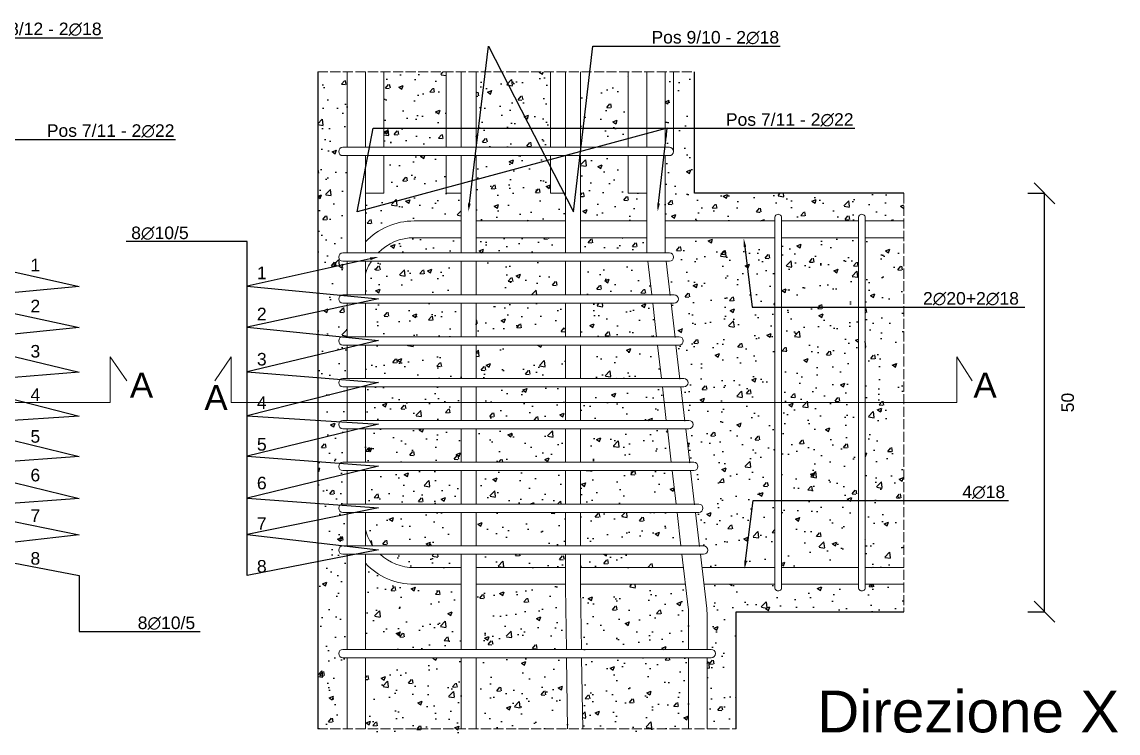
# Model space of a CAD drawing. Header units: millimetres. Extents: x -455371 to 117772, y -78417 to 116564.
# Drawn here: x -250630 to -249321, y 110342 to 111191 of the extents above; entities that cross this region are included whole.
import ezdxf
from ezdxf import colors
from ezdxf.entities.mleader import LeaderData, LeaderLine
from ezdxf.math import Vec2, Vec3

# ---------------------------------------------------------------- set-up
doc = ezdxf.new("R2010")
doc.units = ezdxf.units.MM
doc.linetypes.add('ACAD_ISO02W100', pattern=[15, 12, -3])
doc.layers.get('0').update_dxf_attribs({"color": 255})
for name, color, linetype, lineweight in [('armature', 5, 'Continuous', 18), ('Cls', 7, 'Continuous', 25), ('quote', 5, 'Continuous', 15), ('Scritte', 7, 'Continuous', 15), ('staffe', 10, 'Continuous', 15), ('tratteggio 1 a 50', 230, 'ACAD_ISO02W100', 15)]:
    doc.layers.add(name, color=color, linetype=linetype, lineweight=lineweight)
doc.layers.add('RETINI', color=253, linetype='Continuous')
doc.styles.get("Standard").update_dxf_attribs({"font": 'arial.ttf'})
doc.dimstyles.new('scala 1 a 10', dxfattribs={"dimtxt": 15, "dimasz": 25, "dimexe": 0.183, "dimexo": 0.1, "dimgap": 20, "dimtad": 2, "dimdec": 0, "dimlfac": 0.1, "dimzin": 0, "dimdsep": 46, "dimtxsty": 'Standard', "dimblk": 'OBLIQUE', "dimcen": -25, "dimadec": 0, "dimazin": 0, "dimtfac": 1, "dimtdec": 0, "dimtofl": 0, "dimtmove": 0, "dimatfit": 3, "dimfxl": 20, "dimfxlon": 1, "dimtolj": 1, "dimtzin": 0, "dimarcsym": 0})

# ---------------------------------------------------------------- blocks, each defined once
blk = doc.blocks.new('*U3200')
at = {"layer": 'staffe'}
blk.add_lwpolyline([(-4, -220.9), (-4, 221.1)], dxfattribs=at)
blk.add_lwpolyline([(4, 221.1), (4, -221.1, -1.019498), (-4, -220.9)], format="xyb", dxfattribs=at)
blk.add_arc((0, 221.1), 4, 0, 182.2127, dxfattribs=at)
blk = doc.blocks.new('*U3193')
at = {"layer": 'armature', "color": 0, "linetype": 'ByBlock', "lineweight": -2, "transparency": 16777216}
for p in [(0, 0), (100, 0)]:
    blk.add_blockref('*U3200', p, dxfattribs=at)
blk = doc.blocks.new('_Oblique')
at = {"color": 0, "linetype": 'ByBlock', "lineweight": -2}
blk.add_line((-0.5, -0.5), (0.5, 0.5), dxfattribs=at)
blk = doc.blocks.new('*D3376')
at = {"layer": 'Defpoints', "color": 0, "transparency": 16777216}
for p in [(-250276.8, 110986.5), (-249408.6, 110986.5), (-250276.8, 110486.5)]:
    blk.add_point(p, dxfattribs=at)
at = {"layer": 'quote', "color": 0, "lineweight": -2, "transparency": 16777216}
for p, q in [((-249428.6, 110986.5), (-249408.4, 110986.5)), ((-249408.6, 110486.5), (-249408.6, 110986.5)), ((-249428.6, 110486.5), (-249408.4, 110486.5))]:
    blk.add_line(p, q, dxfattribs=at)
at = {"layer": 'quote', "color": 0, "lineweight": -2, "transparency": 16777216, "xscale": 25, "yscale": 25, "zscale": 25}
for p, rotation in [((-249408.6, 110986.5), 90), ((-249408.6, 110486.5), 270)]:
    blk.add_blockref('_Oblique', p, dxfattribs=dict(at, rotation=rotation))
at = {"layer": 'quote', "color": 0, "transparency": 16777216, "insert": (-249380.9, 110736.5), "char_height": 15, "attachment_point": 5, "rotation": 90}
blk.add_mtext('\\A1;50', dxfattribs=at)

msp = doc.modelspace()

# ---------------------------------------------------------------- hatches: boundary and pattern name
at = {"layer": 'RETINI'}
h = msp.add_hatch(dxfattribs=at)
h.set_pattern_fill('AR-CONC', color=256, scale=0.29)
h.set_pattern_definition([(50, (88943.487, 0), (52.833554, -4.622335), [5.5245, -60.7695]), (355, (88943.487, 0), (-10.220592, 55.406485), [4.4196, -48.6157694]), (100.451445, (88947.89, -0.385), (42.612962, 50.784148), [4.6951026, -51.646171]), (46.1842, (88943.487, 14.73), (78.612922, -12.192275), [8.28675, -91.15425]), (96.635558, (88950.04, 13.716), (68.847199, 71.753576), [7.042657, -77.469326]), (351.18415, (88943.49, 14.73), (68.847199, 71.753576), [6.62939, -72.923322]), (21, (88950.853, 11.05), (43.9681735, -29.6569075), [5.5245, -60.7695]), (326, (88950.85, 11.05), (17.922588, 53.41451), [4.4196, -48.6156]), (71.451445, (88954.517, 8.58), (61.8907616, 23.757603), [4.6951026, -51.646082]), (37.5, (88943.487, 0), (0.8956949, 24.5209613), [0, -48.02632, 0, -49.3522, 0, -48.79975]), (7.5, (88943.487, 0), (19.3777021, 29.0523667), [0, -28.13812, 0, -46.92142, 0, -18.59915]), (327.5, (88927.06, 0), (39.3212726, -1.6613358), [0, -18.415, 0, -57.4548, 0, -76.2381]), (317.5, (88919.694, 0), (42.9574626, 7.3736824), [0, -23.9395, 0, -38.15588, 0, -54.1401])])
h.paths.add_polyline_path([(-249730.8, 110933.5), (-249861.8, 110933.5), (-249861.8, 110919.6, 0.01547), (-249861.7, 110915.3), (-249856.7, 110915.3, -1), (-249856.7, 110905.3), (-249860.6, 110905.3), (-249855.9, 110865.2), (-249851, 110865.2, -1), (-249851, 110855.2), (-249854.8, 110855.2), (-249850.1, 110815.2), (-249845.1, 110815.2, -1), (-249845.1, 110805.2), (-249848.9, 110805.2), (-249844.3, 110765.2), (-249839.3, 110765.2, -1), (-249839.3, 110755.2), (-249843.1, 110755.2), (-249838.4, 110715.2), (-249833.4, 110715.2, -1), (-249833.4, 110705.2), (-249837.2, 110705.2), (-249832.6, 110665.2), (-249827.6, 110665.2, -1), (-249827.6, 110655.2), (-249831.4, 110655.2), (-249826.7, 110615.2), (-249821.7, 110615.2, -1), (-249821.7, 110605.2), (-249825.5, 110605.2), (-249820.9, 110565.2), (-249815.9, 110565.2, -1), (-249815.9, 110555.2), (-249819.7, 110555.2), (-249817.8, 110539.3), (-249730.8, 110539.3)])
h.paths.add_polyline_path([(-249853.4, 110655.2), (-249962.8, 110655.2), (-249962.8, 110615.2), (-249848.7, 110615.2)])
h.paths.add_polyline_path([(-249980.8, 110655.2), (-250087.5, 110655.2), (-250087.5, 110615.2), (-249980.8, 110615.2)])
h.paths.add_polyline_path([(-249980.8, 110705.2), (-250087.5, 110705.2), (-250087.5, 110665.2), (-249980.8, 110665.2)])
h.paths.add_polyline_path([(-249859.2, 110705.2), (-249962.8, 110705.2), (-249962.8, 110665.2), (-249854.5, 110665.2)])
h.paths.add_polyline_path([(-249865.1, 110755.2), (-249962.8, 110755.2), (-249962.8, 110715.2), (-249860.4, 110715.2)])
h.paths.add_polyline_path([(-249980.8, 110755.2), (-250087.5, 110755.2), (-250087.5, 110715.2), (-249980.8, 110715.2)])
h.paths.add_polyline_path([(-250105.5, 110755.2), (-250219.8, 110755.2), (-250219.8, 110715.2), (-250105.5, 110715.2)])
h.paths.add_polyline_path([(-250105.5, 110705.2), (-250219.8, 110705.2), (-250219.8, 110665.2), (-250105.5, 110665.2)])
h.paths.add_polyline_path([(-250105.5, 110655.2), (-250219.8, 110655.2), (-250219.8, 110615.2), (-250105.5, 110615.2)])
h.paths.add_polyline_path([(-250105.5, 110605.2), (-250219.8, 110605.2), (-250219.8, 110584.5, 0.088988), (-250211.1, 110565.2), (-250105.5, 110565.2)])
h.paths.add_polyline_path([(-249980.8, 110605.2), (-250087.5, 110605.2), (-250087.5, 110565.2), (-249980.8, 110565.2)])
h.paths.add_polyline_path([(-249847.5, 110605.2), (-249962.8, 110605.2), (-249962.8, 110565.2), (-249842.9, 110565.2)])
h.paths.add_polyline_path([(-249841.7, 110555.2), (-249962.8, 110555.2), (-249962.8, 110539.3), (-249839.8, 110539.3)])
h.paths.add_polyline_path([(-249980.8, 110555.2), (-250087.5, 110555.2), (-250087.5, 110539.3), (-249980.8, 110539.3)])
h.paths.add_polyline_path([(-250105.5, 110555.2), (-250202.4, 110555.2, 0.188456), (-250161.7, 110539.3), (-250105.5, 110539.3)])
h.paths.add_polyline_path([(-249630.8, 110933.5), (-249722.8, 110933.5), (-249722.8, 110539.3), (-249630.8, 110539.3)])
h.paths.add_polyline_path([(-249576.8, 110933.5), (-249622.8, 110933.5), (-249622.8, 110539.3), (-249576.8, 110539.3)])
h.paths.add_polyline_path([(-249834.2, 110491.5), (-249837.5, 110519.3), (-249962.8, 110519.3), (-249962.8, 110515.5), (-249961.7, 110441.5), (-249833.8, 110441.5), (-249833.8, 110483.4, 0.029079)])
h.paths.add_polyline_path([(-249833.8, 110431.5), (-249961.6, 110431.5), (-249960.2, 110341.5), (-249833.8, 110341.5)])
h.paths.add_polyline_path([(-250105.5, 110431.5), (-250219.8, 110431.5), (-250219.8, 110341.5), (-250105.5, 110341.5)])
h.paths.add_polyline_path([(-250105.5, 110519.3), (-250161.7, 110519.3, -0.206257), (-250219.8, 110544.4), (-250219.8, 110441.5), (-250105.5, 110441.5)])
h.paths.add_polyline_path([(-249980.8, 110515.5), (-249980.8, 110519.3), (-250087.5, 110519.3), (-250087.5, 110441.5), (-249979.7, 110441.5)])
h.paths.add_polyline_path([(-250105.5, 110986.5), (-250123.5, 110986.5), (-250123.5, 111031.5), (-250197.8, 111031.5), (-250197.8, 110986.5), (-250219.8, 110986.5), (-250219.8, 110928.5, -0.206257), (-250161.7, 110953.5), (-250105.5, 110953.5)])
h.paths.add_polyline_path([(-250123.5, 111131.5), (-250197.8, 111131.5), (-250197.8, 111041.5), (-250123.5, 111041.5)])
h.paths.add_polyline_path([(-249998.8, 111131.5), (-250087.5, 111131.5), (-250087.5, 111041.5), (-249998.8, 111041.5)])
h.paths.add_polyline_path([(-249998.8, 111031.5), (-250087.5, 111031.5), (-250087.5, 110953.5), (-249980.8, 110953.5), (-249980.8, 110986.5), (-249998.8, 110986.5)])
h.paths.add_polyline_path([(-249905.8, 111131.5), (-249962.8, 111131.5), (-249962.8, 111041.5), (-249905.8, 111041.5)])
h.paths.add_polyline_path([(-249883.8, 110986.5), (-249905.8, 110986.5), (-249905.8, 111031.5), (-249962.8, 111031.5), (-249962.8, 110953.5), (-249883.8, 110953.5)])
h.paths.add_polyline_path([(-249883.8, 110933.5), (-249962.8, 110933.5), (-249962.8, 110915.3), (-249883.6, 110915.3, -0.015432), (-249883.8, 110919.6)])
h.paths.add_polyline_path([(-249980.8, 110933.5), (-250087.5, 110933.5), (-250087.5, 110915.3), (-249980.8, 110915.3)])
h.paths.add_polyline_path([(-250105.5, 110933.5), (-250161.7, 110933.5, 0.203023), (-250204.8, 110915.3), (-250105.5, 110915.3)])
h.paths.add_polyline_path([(-250105.5, 110905.3), (-250212.6, 110905.3, 0.114089), (-250219.8, 110890), (-250219.8, 110865.2), (-250105.5, 110865.2)])
h.paths.add_polyline_path([(-249980.8, 110905.3), (-250087.5, 110905.3), (-250087.5, 110865.2), (-249980.8, 110865.2)])
h.paths.add_polyline_path([(-249882.6, 110905.3), (-249962.8, 110905.3), (-249962.8, 110865.2), (-249877.9, 110865.2)])
h.paths.add_polyline_path([(-249876.7, 110855.2), (-249962.8, 110855.2), (-249962.8, 110815.2), (-249872.1, 110815.2)])
h.paths.add_polyline_path([(-249980.8, 110855.2), (-250087.5, 110855.2), (-250087.5, 110815.2), (-249980.8, 110815.2)])
h.paths.add_polyline_path([(-250105.5, 110855.2), (-250219.8, 110855.2), (-250219.8, 110815.2), (-250105.5, 110815.2)])
h.paths.add_polyline_path([(-250105.5, 110805.2), (-250219.8, 110805.2), (-250219.8, 110765.2), (-250105.5, 110765.2)])
h.paths.add_polyline_path([(-249980.8, 110805.2), (-250087.5, 110805.2), (-250087.5, 110765.2), (-249980.8, 110765.2)])
h.paths.add_polyline_path([(-249870.9, 110805.2), (-249962.8, 110805.2), (-249962.8, 110765.2), (-249866.2, 110765.2)])
edge = h.paths.add_edge_path()
edge.add_line((-249826.8, 111131.5), (-249861.8, 111131.5))
edge.add_line((-249861.8, 111131.5), (-249861.8, 111041.5))
edge.add_line((-249861.8, 111041.5), (-249856.8, 111041.5))
edge.add_arc((-249856.8, 111036.5), 5, -90, 90, ccw=False)
edge.add_line((-249856.8, 111031.5), (-249861.8, 111031.5))
edge.add_line((-249861.8, 111031.5), (-249861.8, 110953.5))
edge.add_line((-249861.8, 110953.5), (-249730.8, 110953.5))
edge.add_line((-249730.8, 110953.5), (-249730.8, 110957.3))
edge.add_arc((-249726.8, 110957.5), 4, 0.0004, 182.2127, ccw=False)
edge.add_line((-249722.8, 110957.5), (-249722.8, 110953.5))
edge.add_line((-249722.8, 110953.5), (-249630.8, 110953.5))
edge.add_line((-249630.8, 110953.5), (-249630.8, 110957.3))
edge.add_arc((-249626.8, 110957.5), 4, 0.0004, 182.2127, ccw=False)
edge.add_line((-249622.8, 110957.5), (-249622.8, 110953.5))
edge.add_line((-249622.8, 110953.5), (-249576.8, 110953.5))
edge.add_line((-249576.8, 110953.5), (-249576.8, 110986.5))
edge.add_line((-249576.8, 110986.5), (-249826.8, 110986.5))
edge.add_line((-249826.8, 110986.5), (-249826.8, 111131.5))
edge = h.paths.add_edge_path()
edge.add_line((-250276.8, 110346.5), (-250241.8, 110346.5))
edge.add_line((-250241.8, 110346.5), (-250241.8, 110431.5))
edge.add_line((-250241.8, 110431.5), (-250246.8, 110431.5))
edge.add_arc((-250246.8, 110436.5), 5, 90, 270, ccw=False)
edge.add_line((-250246.8, 110441.5), (-250241.8, 110441.5))
edge.add_line((-250241.8, 110441.5), (-250241.8, 110555.2))
edge.add_line((-250241.8, 110555.2), (-250246.8, 110555.2))
edge.add_arc((-250246.8, 110560.2), 5, 90, 270, ccw=False)
edge.add_line((-250246.8, 110565.2), (-250241.8, 110565.2))
edge.add_line((-250241.8, 110565.2), (-250241.8, 110605.2))
edge.add_line((-250241.8, 110605.2), (-250246.8, 110605.2))
edge.add_arc((-250246.8, 110610.2), 5, 90, 270, ccw=False)
edge.add_line((-250246.8, 110615.2), (-250241.8, 110615.2))
edge.add_line((-250241.8, 110615.2), (-250241.8, 110655.2))
edge.add_line((-250241.8, 110655.2), (-250246.8, 110655.2))
edge.add_arc((-250246.8, 110660.2), 5, 90, 270, ccw=False)
edge.add_line((-250246.8, 110665.2), (-250241.8, 110665.2))
edge.add_line((-250241.8, 110665.2), (-250241.8, 110705.2))
edge.add_line((-250241.8, 110705.2), (-250246.8, 110705.2))
edge.add_arc((-250246.8, 110710.2), 5, 90, 270, ccw=False)
edge.add_line((-250246.8, 110715.2), (-250241.8, 110715.2))
edge.add_line((-250241.8, 110715.2), (-250241.8, 110755.2))
edge.add_line((-250241.8, 110755.2), (-250246.8, 110755.2))
edge.add_arc((-250246.8, 110760.2), 5, 90, 270, ccw=False)
edge.add_line((-250246.8, 110765.2), (-250241.8, 110765.2))
edge.add_line((-250241.8, 110765.2), (-250241.8, 110805.2))
edge.add_line((-250241.8, 110805.2), (-250246.8, 110805.2))
edge.add_arc((-250246.8, 110810.2), 5, 90, 270, ccw=False)
edge.add_line((-250246.8, 110815.2), (-250241.8, 110815.2))
edge.add_line((-250241.8, 110815.2), (-250241.8, 110855.2))
edge.add_line((-250241.8, 110855.2), (-250246.8, 110855.2))
edge.add_arc((-250246.8, 110860.2), 5, 90, 270, ccw=False)
edge.add_line((-250246.8, 110865.2), (-250241.8, 110865.2))
edge.add_line((-250241.8, 110865.2), (-250241.8, 110905.3))
edge.add_line((-250241.8, 110905.3), (-250246.8, 110905.3))
edge.add_arc((-250246.8, 110910.3), 5, 90, 270, ccw=False)
edge.add_line((-250246.8, 110915.3), (-250241.8, 110915.3))
edge.add_line((-250241.8, 110915.3), (-250241.8, 111031.5))
edge.add_line((-250241.8, 111031.5), (-250246.8, 111031.5))
edge.add_arc((-250246.8, 111036.5), 5, 90, 270, ccw=False)
edge.add_line((-250246.8, 111041.5), (-250241.8, 111041.5))
edge.add_line((-250241.8, 111041.5), (-250241.8, 111131.5))
edge.add_line((-250241.8, 111131.5), (-250276.8, 111131.5))
edge.add_line((-250276.8, 111131.5), (-250276.8, 110346.5))
edge = h.paths.add_edge_path()
edge.add_line((-249811.8, 110346.5), (-249776.8, 110346.5))
edge.add_line((-249776.8, 110346.5), (-249776.8, 110486.5))
edge.add_line((-249776.8, 110486.5), (-249576.8, 110486.5))
edge.add_line((-249576.8, 110486.5), (-249576.8, 110519.3))
edge.add_line((-249576.8, 110519.3), (-249622.8, 110519.3))
edge.add_line((-249622.8, 110519.3), (-249622.8, 110515.3))
edge.add_arc((-249626.8, 110515.3), 4, -177.7873, 0, ccw=False)
edge.add_line((-249630.8, 110515.2), (-249630.8, 110519.3))
edge.add_line((-249630.8, 110519.3), (-249722.8, 110519.3))
edge.add_line((-249722.8, 110519.3), (-249722.8, 110515.3))
edge.add_arc((-249726.8, 110515.3), 4, -177.7873, 0, ccw=False)
edge.add_line((-249730.8, 110515.2), (-249730.8, 110519.3))
edge.add_line((-249730.8, 110519.3), (-249815.5, 110519.3))
edge.add_line((-249815.5, 110519.3), (-249812.1, 110490.5))
edge.add_arc((-249881.8, 110483.5), 70, 0, 5.7691, ccw=False)
edge.add_line((-249811.8, 110483.5), (-249811.8, 110441.5))
edge.add_line((-249811.8, 110441.5), (-249806.8, 110441.5))
edge.add_arc((-249806.8, 110436.5), 5, -90, 90, ccw=False)
edge.add_line((-249806.8, 110431.5), (-249811.8, 110431.5))
edge.add_line((-249811.8, 110431.5), (-249811.8, 110346.5))
h.paths.add_polyline_path([(-250087.5, 110346.5), (-249978.3, 110346.5), (-249979.6, 110431.5), (-250087.5, 110431.5)])

# ---------------------------------------------------------------- linework, layer by layer
at = {"layer": 'armature'}
for points in [[(-250241.8, 111131.5), (-250241.8, 111041.5)], [(-250219.8, 111041.5), (-250219.8, 111131.5)], [(-250219.8, 111131.5), (-250219.8, 111041.5)], [(-250197.8, 111041.5), (-250197.8, 111131.5)], [(-250123.5, 111041.5), (-250123.5, 111131.5)], [(-250105.5, 111041.5), (-250105.5, 111131.5)], [(-250105.5, 111131.5), (-250105.5, 111041.5)], [(-250087.5, 111131.5), (-250087.5, 111041.5)], [(-249998.8, 111041.5), (-249998.8, 111131.5)], [(-249980.8, 111041.5), (-249980.8, 111131.5)], [(-249962.8, 111131.5), (-249962.8, 111041.5)], [(-249905.8, 111041.5), (-249905.8, 111131.5)], [(-249883.8, 111131.5), (-249883.8, 111041.5)], [(-249883.8, 111131.5), (-249883.8, 111041.5)], [(-249861.8, 111041.5), (-249861.8, 111131.5)], [(-250241.8, 111031.5), (-250241.8, 110915.3)], [(-250219.8, 110915.3), (-250219.8, 111031.5)], [(-250219.8, 111031.5), (-250219.8, 110986.5), (-250197.8, 110986.5), (-250197.8, 111031.5)], [(-250105.5, 110986.5), (-250123.5, 110986.5), (-250123.5, 111031.5)], [(-250105.5, 110915.3), (-250105.5, 111031.5)], [(-250105.5, 111031.5), (-250105.5, 110986.5)], [(-250087.5, 111031.5), (-250087.5, 110915.3)], [(-249980.8, 110986.5), (-249998.8, 110986.5), (-249998.8, 111031.5)], [(-249980.8, 110915.3), (-249980.8, 111031.5)], [(-249962.8, 111031.5), (-249962.8, 110915.3)], [(-249883.8, 110986.5), (-249905.8, 110986.5), (-249905.8, 111031.5)], [(-249883.8, 111031.5), (-249883.8, 110986.5)], [(-249980.8, 110953.5), (-250087.5, 110953.5)], [(-249883.8, 110953.5), (-249962.8, 110953.5)], [(-249730.8, 110953.5), (-249861.8, 110953.5)], [(-249630.8, 110953.5), (-249722.8, 110953.5)], [(-249576.8, 110953.5), (-249622.8, 110953.5)], [(-250087.5, 110933.5), (-249980.8, 110933.5)], [(-249962.8, 110933.5), (-249883.8, 110933.5)], [(-249861.8, 110933.5), (-249730.8, 110933.5)], [(-249722.8, 110933.5), (-249630.8, 110933.5)], [(-249622.8, 110933.5), (-249576.8, 110933.5)], [(-250241.8, 110905.3), (-250241.8, 110865.2)], [(-250241.7, 110865.2), (-250241.7, 110905.3)], [(-250219.8, 110865.2), (-250219.8, 110905.3)], [(-250105.5, 110865.2), (-250105.5, 110905.3)], [(-250087.5, 110905.3), (-250087.5, 110865.2)], [(-249980.8, 110865.2), (-249980.8, 110905.3)], [(-249962.8, 110905.3), (-249962.8, 110865.2)], [(-249882.6, 110905.3), (-249877.9, 110865.2)], [(-249855.8, 110864.3), (-249860.6, 110905.3)], [(-250241.7, 110873.5), (-250241.7, 110865.2)], [(-250241.8, 110855.2), (-250241.8, 110815.2)], [(-250241.7, 110855.2), (-250241.7, 110815.2)], [(-250241.7, 110815.2), (-250241.7, 110855.2)], [(-250219.8, 110815.2), (-250219.8, 110855.2)], [(-250105.5, 110815.2), (-250105.5, 110855.2)], [(-250087.5, 110855.2), (-250087.5, 110815.2)], [(-249980.8, 110815.2), (-249980.8, 110855.2)], [(-249962.8, 110855.2), (-249962.8, 110815.2)], [(-249876.7, 110855.2), (-249872.1, 110815.2)], [(-249850, 110814.3), (-249854.8, 110855.2)], [(-250241.8, 110805.2), (-250241.8, 110765.2)], [(-250241.7, 110805.2), (-250241.7, 110765.2)], [(-250241.7, 110765.2), (-250241.7, 110805.2)], [(-250219.8, 110765.2), (-250219.8, 110805.2)], [(-250105.5, 110765.2), (-250105.5, 110805.2)], [(-250087.5, 110805.2), (-250087.5, 110765.2)], [(-249980.8, 110765.2), (-249980.8, 110805.2)], [(-249962.8, 110805.2), (-249962.8, 110765.2)], [(-249870.9, 110805.2), (-249866.2, 110765.2)], [(-249844.2, 110764.3), (-249848.9, 110805.2)], [(-250241.8, 110755.2), (-250241.8, 110715.2)], [(-250241.7, 110755.2), (-250241.7, 110715.2)], [(-250241.7, 110715.2), (-250241.7, 110755.2)], [(-250219.8, 110715.2), (-250219.8, 110755.2)], [(-250105.5, 110715.2), (-250105.5, 110755.2)], [(-250087.5, 110755.2), (-250087.5, 110715.2)], [(-249980.8, 110715.2), (-249980.8, 110755.2)], [(-249962.8, 110755.2), (-249962.8, 110715.2)], [(-249865.1, 110755.2), (-249860.4, 110715.2)], [(-249838.3, 110714.3), (-249843.1, 110755.2)], [(-250241.8, 110705.2), (-250241.8, 110665.2)], [(-250241.7, 110705.2), (-250241.7, 110665.2)], [(-250241.7, 110665.2), (-250241.7, 110705.2)], [(-250219.8, 110665.2), (-250219.8, 110705.2)], [(-250105.5, 110665.2), (-250105.5, 110705.2)], [(-250087.5, 110705.2), (-250087.5, 110665.2)], [(-249980.8, 110665.2), (-249980.8, 110705.2)], [(-249962.8, 110705.2), (-249962.8, 110665.2)], [(-249859.2, 110705.2), (-249854.5, 110665.2)], [(-249832.5, 110664.3), (-249837.2, 110705.2)], [(-250241.8, 110655.2), (-250241.8, 110615.2)], [(-250241.7, 110655.2), (-250241.7, 110615.2)], [(-250241.7, 110615.2), (-250241.7, 110655.2)], [(-250219.8, 110615.2), (-250219.8, 110655.2)], [(-250105.5, 110615.2), (-250105.5, 110655.2)], [(-250087.5, 110655.2), (-250087.5, 110615.2)], [(-249980.8, 110615.2), (-249980.8, 110655.2)], [(-249962.8, 110655.2), (-249962.8, 110615.2)], [(-249853.4, 110655.2), (-249848.7, 110615.2)], [(-249826.6, 110614.3), (-249831.4, 110655.2)], [(-250241.8, 110605.2), (-250241.8, 110565.2)], [(-250241.7, 110605.2), (-250241.7, 110565.2)], [(-250241.7, 110599.3), (-250241.7, 110605.2)], [(-250219.8, 110565.2), (-250219.8, 110605.2)], [(-250105.5, 110565.2), (-250105.5, 110605.2)], [(-250087.5, 110605.2), (-250087.5, 110565.2)], [(-249980.8, 110565.2), (-249980.8, 110605.2)], [(-249962.8, 110605.2), (-249962.8, 110565.2)], [(-249847.5, 110605.2), (-249842.9, 110565.2)], [(-249820.8, 110564.3), (-249825.5, 110605.2)], [(-250241.8, 110555.2), (-250241.8, 110441.5)], [(-250241.7, 110555.2), (-250241.7, 110513.5)], [(-250219.8, 110441.5), (-250219.8, 110555.2)], [(-250105.5, 110441.5), (-250105.5, 110555.2)], [(-250087.5, 110555.2), (-250087.5, 110441.5)], [(-249979.7, 110441.5), (-249980.8, 110515.5), (-249980.8, 110555.2)], [(-249962.8, 110555.2), (-249962.8, 110515.5)], [(-250087.5, 110539.3), (-249980.8, 110539.3)], [(-249962.8, 110539.3), (-249839.8, 110539.3)], [(-249817.8, 110539.3), (-249730.8, 110539.3)], [(-249722.8, 110539.3), (-249630.8, 110539.3)], [(-249622.8, 110539.3), (-249576.8, 110539.3)], [(-249980.8, 110519.3), (-250087.5, 110519.3)], [(-249837.5, 110519.3), (-249962.8, 110519.3)], [(-249730.8, 110519.3), (-249815.5, 110519.3)], [(-249630.8, 110519.3), (-249722.8, 110519.3)], [(-249576.8, 110519.3), (-249622.8, 110519.3)], [(-249961.7, 110441.5), (-249962.8, 110515.5)], [(-250241.8, 110431.5), (-250241.8, 110346.5)], [(-250219.8, 110346.5), (-250219.8, 110431.5)], [(-250105.5, 110346.5), (-250105.5, 110431.5)], [(-250087.5, 110431.5), (-250087.5, 110346.5)], [(-249978.3, 110346.5), (-249979.6, 110431.5)], [(-249960.3, 110346.5), (-249961.6, 110431.5)], [(-249833.8, 110431.5), (-249833.8, 110346.5)], [(-249811.8, 110346.5), (-249811.8, 110431.5)]]:
    msp.add_lwpolyline(points, dxfattribs=at)
for points in [[(-249883.8, 111031.5), (-249883.8, 110919.6, 0.015443), (-249883.6, 110915.3, 0.015443)], [(-249861.7, 110915.3, -0.01547), (-249861.8, 110919.6), (-249861.8, 111031.5)], [(-250105.5, 110953.5), (-250161.7, 110953.5, 0.206257), (-250219.8, 110928.5)], [(-250204.8, 110915.3, -0.203023), (-250161.7, 110933.5), (-250105.5, 110933.5)], [(-250219.8, 110890, -0.114089), (-250212.6, 110905.3, -0.140318)], [(-250219.8, 110584.5, 0.088988), (-250211.1, 110565.2)], [(-250202.4, 110555.2, 0.188456), (-250161.7, 110539.3), (-250105.5, 110539.3)], [(-249841.7, 110555.2), (-249834.2, 110491.5, -0.029079), (-249833.8, 110483.4), (-249833.8, 110441.5)], [(-249811.8, 110441.5), (-249811.8, 110483.5, 0.025178), (-249812.1, 110490.5), (-249819.7, 110555.2)], [(-250105.5, 110519.3), (-250161.7, 110519.3, -0.206257), (-250219.8, 110544.4)]]:
    msp.add_lwpolyline(points, format="xyb", dxfattribs=at)
for centre in [(-249851, 110865.5), (-249845.1, 110815.5), (-249839.3, 110765.5), (-249833.4, 110715.5), (-249827.6, 110665.5), (-249821.7, 110615.5), (-249815.9, 110565.5)]:
    msp.add_arc(centre, 5, 180, 193.3401, dxfattribs=at)
at = {"layer": 'Cls'}
for points in [[(-250276.8, 111131.5), (-250276.8, 110346.5)], [(-249576.8, 110986.5), (-249826.8, 110986.5), (-249826.8, 111131.5)], [(-249776.8, 110346.5), (-249776.8, 110486.5), (-249576.8, 110486.5)]]:
    msp.add_lwpolyline(points, dxfattribs=at)
at = {"layer": 'quote'}
for points in [[(-249851.8, 111036.5), (-249851.8, 111131.5)], [(-250505, 110762.5), (-250524.7, 110791.3), (-250524.7, 110736.5), (-250524.7, 110736.5), (-250524.7, 110736.5), (-250524.7, 110736.5), (-251179.4, 110736.5), (-251179.4, 110791.3), (-251199.1, 110762.5)], [(-249495.2, 110762.5), (-249513.4, 110791.3), (-249513.4, 110736.5), (-249513.4, 110736.5), (-249513.4, 110736.5), (-249513.4, 110736.5), (-250380.2, 110736.5), (-250380.2, 110791.3), (-250399.8, 110762.5)], [(-249513.4, 110736.5), (-249513.4, 110791.3)]]:
    msp.add_lwpolyline(points, dxfattribs=at)
at = {"layer": 'staffe'}
for points in [[(-249856.8, 111041.5), (-250246.8, 111041.5, 1), (-250246.8, 111031.5), (-249856.8, 111031.5, 1)], [(-250246.8, 110905.3), (-249856.7, 110905.3, 1), (-249856.7, 110915.3), (-250246.8, 110915.3, 1)], [(-249851, 110855.2), (-250246.8, 110855.2, -1), (-250246.8, 110865.2), (-250246.8, 110865.2), (-249851, 110865.2, -1)], [(-249845.1, 110805.2), (-250246.8, 110805.2, -1), (-250246.8, 110815.2), (-249845.1, 110815.2, -1)], [(-249839.3, 110765.2), (-250246.8, 110765.2, 1), (-250246.8, 110755.2), (-249839.3, 110755.2, 1)], [(-249833.4, 110715.2), (-250246.8, 110715.2, 1), (-250246.8, 110705.2), (-249833.4, 110705.2, 1)], [(-249827.6, 110665.2), (-250246.8, 110665.2, 1), (-250246.8, 110655.2), (-249827.6, 110655.2, 1)], [(-249821.7, 110615.2), (-250246.8, 110615.2, 1), (-250246.8, 110605.2), (-249821.7, 110605.2, 1)], [(-249815.9, 110565.2), (-250246.8, 110565.2, 1), (-250246.8, 110555.2), (-249815.9, 110555.2, 1)], [(-249806.8, 110431.5), (-250246.8, 110431.5, -1), (-250246.8, 110441.5), (-249806.8, 110441.5, -1)]]:
    msp.add_lwpolyline(points, format="xyb", close=True, dxfattribs=at)
at = {"layer": 'tratteggio 1 a 50'}
for points in [[(-250276.8, 111131.5), (-249826.8, 111131.5)], [(-249576.8, 110986.5), (-249576.8, 110486.5)], [(-250276.8, 110346.5), (-249776.8, 110346.5)]]:
    msp.add_lwpolyline(points, dxfattribs=at)

# ---------------------------------------------------------------- block references
at = {"layer": 'armature'}
msp.add_blockref('*U3193', (-249726.8, 110736.4), dxfattribs=at)

# ---------------------------------------------------------------- texts
at = {"layer": 'Scritte', "attachment_point": 1}
for s, width, insert, char_height in [('1', 62.827, (-250620, 110908.4), 15), ('1', 62.827, (-250349.5, 110898.9), 15), ('2', 62.827, (-250620, 110859.3), 15), ('2', 62.827, (-250349.5, 110849.8), 15), ('3', 62.827, (-250620, 110805.3), 15), ('3', 62.827, (-250349.5, 110795.8), 15), ('\\pxt16;A', 52.404, (-250501.3, 110772.2), 30), ('\\pxt16;A', 52.404, (-249493.6, 110772.2), 30), ('\\pxt16;A', 52.404, (-250412.3, 110757.4), 30), ('4', 62.827, (-250620, 110753.4), 15), ('4', 62.827, (-250349.5, 110743.9), 15), ('5', 62.827, (-250620, 110703.5), 15), ('5', 62.827, (-250349.5, 110694), 15), ('6', 62.827, (-250620, 110657.3), 15), ('6', 62.827, (-250349.5, 110647.8), 15), ('7', 62.827, (-250620, 110608.8), 15), ('7', 62.827, (-250349.5, 110599.4), 15), ('8', 62.827, (-250620, 110557.8), 15), ('8', 62.827, (-250349.5, 110548.3), 15), ('Direzione X', 397.963, (-249680.3, 110392.3), 50)]:
    msp.add_mtext_dynamic_manual_height_columns(s, width=width, gutter_width=12.5, heights=[0], dxfattribs=dict(at, insert=insert, char_height=char_height))

# ---------------------------------------------------------------- dimensions: what is measured, and where the dimension line sits
at = {"layer": 'quote'}
dim = msp.add_linear_dim(base=(-249408.6, 110986.5), p1=(-250276.8, 110486.5), p2=(-250276.8, 110986.5), angle=90, dimstyle='scala 1 a 10', dxfattribs=at)
dim.commit()
dim.dimension.update_dxf_attribs({"geometry": '*D3376', "text_midpoint": (-249380.9, 110736.5)})

# ---------------------------------------------------------------- leaders
ml = msp.add_multileader_mtext('Standard', dxfattribs=at)
ml.set_content('Pos 8/12 - 2∅18', color=256)
ml.set_leader_properties()
ml.build(insert=Vec2(0, 0))
ml.multileader.update_dxf_attribs({"text_left_attachment_type": 6, "text_right_attachment_type": 6, "dogleg_length": 20, "arrow_head_size": 10})
ctx = ml.context
ctx.base_point, ctx.char_height, ctx.arrow_head_size, ctx.landing_gap_size, ctx.plane_origin = Vec3(-250737.5, 111172.5), 15, 10, 50, Vec3(-250783, 111041.9)
ctx.left_attachment, ctx.right_attachment = 6, 6
notes = []
notes.append((ctx, [(0, (1, 1, 0), (-250757.5, 111172.5), (1, 0), 20, [(1, [(-250787, 110952.4), (-250757.5, 111172.5)], 0, [])])]))
ctx.mtext.insert, ctx.mtext.flow_direction = Vec3(-250687.5, 111190.5), 5
ml = msp.add_multileader_mtext('Standard', dxfattribs=at)
ml.set_content('Pos 9/10 - 2∅18', color=256)
ml.set_leader_properties()
ml.build(insert=Vec2(0, 0))
ml.multileader.update_dxf_attribs({"text_left_attachment_type": 6, "text_right_attachment_type": 6, "dogleg_length": 20, "arrow_head_size": 10})
ctx = ml.context
ctx.base_point, ctx.char_height, ctx.arrow_head_size, ctx.landing_gap_size, ctx.plane_origin = Vec3(-249928.2, 111162.5), 15, 10, 50, Vec3(-250097.3, 111074.3)
ctx.left_attachment, ctx.right_attachment = 6, 6
notes.append((ctx, [(0, (1, 1, 0), (-249948.2, 111162.5), (1, 0), 20, [(2, [(-250096.9, 110964.5), (-250072.9, 111162.5), (-249971.1, 110964.5), (-249948.2, 111162.5)], 0, [])])]))
ctx.mtext.insert, ctx.mtext.flow_direction = Vec3(-249878.2, 111180.5), 5
ml = msp.add_multileader_mtext('Standard', dxfattribs=at)
ml.set_content('Pos 7/11 - 2∅22', color=256)
ml.set_leader_properties()
ml.build(insert=Vec2(0, 0))
ml.multileader.update_dxf_attribs({"text_left_attachment_type": 6, "text_right_attachment_type": 6, "dogleg_length": 20, "arrow_head_size": 10})
ctx = ml.context
ctx.base_point, ctx.char_height, ctx.arrow_head_size, ctx.landing_gap_size, ctx.plane_origin = Vec3(-249839.3, 111064.2), 15, 10, 50, Vec3(-249866.8, 111053.9)
ctx.left_attachment, ctx.right_attachment = 6, 6
notes.append((ctx, [(0, (1, 1, 0), (-249859.3, 111064.2), (1, 0), 20, [(0, [(-249870.8, 110964.5), (-249859.3, 111064.2), (-250229.8, 110964.5), (-250210.8, 111064.2)], 0, [])])]))
ctx.mtext.insert, ctx.mtext.flow_direction = Vec3(-249789.3, 111082.2), 5
ml = msp.add_multileader_mtext('Standard', dxfattribs=at)
ml.set_content('Pos 7/11 - 2∅22', color=256)
ml.set_leader_properties()
ml.build(insert=Vec2(0, 0))
ml.multileader.update_dxf_attribs({"text_left_attachment_type": 6, "text_right_attachment_type": 6, "dogleg_length": 20, "arrow_head_size": 10})
ctx = ml.context
ctx.base_point, ctx.char_height, ctx.arrow_head_size, ctx.landing_gap_size, ctx.plane_origin = Vec3(-250650.5, 111051), 15, 10, 50, Vec3(-250678, 111040.7)
ctx.left_attachment, ctx.right_attachment = 6, 6
notes.append((ctx, [(0, (1, 1, 0), (-250670.5, 111051), (1, 0), 20, [(0, [(-250682, 110951.3), (-250670.5, 111051), (-250892, 110951.3), (-250880.9, 111051)], 0, [])])]))
ctx.mtext.insert, ctx.mtext.flow_direction = Vec3(-250600.5, 111069), 5
ml = msp.add_multileader_mtext('Standard', dxfattribs=at)
ml.set_content('8∅10/5', color=256)
ml.set_leader_properties()
ml.build(insert=Vec2(0, 0))
ml.multileader.update_dxf_attribs({"text_left_attachment_type": 6, "text_right_attachment_type": 6, "dogleg_length": 20, "arrow_head_size": 10})
ctx = ml.context
ctx.base_point, ctx.char_height, ctx.arrow_head_size, ctx.landing_gap_size, ctx.plane_origin = Vec3(-250548, 110928.8), 15, 10, 50, Vec3(-250312.8, 111004.9)
ctx.left_attachment, ctx.right_attachment, ctx.text_align_type = 6, 6, 2
notes.append((ctx, [(0, (1, 1, 0), (-250361, 110928.8), (-1, 0), 20, [(7, [(-250204.3, 110910.5), (-250361, 110875.4), (-250204.3, 110860.5), (-250361, 110826.5), (-250204.3, 110810.5), (-250361, 110773), (-250204.3, 110760.5), (-250361, 110720.5), (-250204.3, 110710.5), (-250361, 110672.4), (-250204.3, 110660.5), (-250361, 110622.1), (-250204.3, 110610.5), (-250361, 110578.9), (-250204.3, 110560.5), (-250361, 110530)], 0, [])])]))
ctx.mtext.insert, ctx.mtext.alignment, ctx.mtext.flow_direction = Vec3(-250431, 110946.8), 3, 5
ml = msp.add_multileader_mtext('Standard', dxfattribs=at)
ml.set_content('2∅20+2∅18', color=256)
ml.set_leader_properties()
ml.build(insert=Vec2(0, 0))
ml.multileader.update_dxf_attribs({"text_left_attachment_type": 6, "text_right_attachment_type": 6, "dogleg_length": 20, "arrow_head_size": 10})
ctx = ml.context
ctx.base_point, ctx.char_height, ctx.arrow_head_size, ctx.landing_gap_size, ctx.plane_origin = Vec3(-249603.8, 110850.5), 15, 10, 50, Vec3(-249453.4, 110860.8)
ctx.left_attachment, ctx.right_attachment = 6, 6
notes.append((ctx, [(0, (1, 1, 0), (-249623.8, 110850.5), (1, 0), 20, [(0, [(-249767.8, 110932.3), (-249757.7, 110850.5)], 0, [])])]))
ctx.mtext.insert, ctx.mtext.flow_direction = Vec3(-249553.8, 110868.5), 5
ml = msp.add_multileader_mtext('Standard', dxfattribs=at)
ml.set_content('8∅10/5', color=256)
ml.set_leader_properties()
ml.build(insert=Vec2(0, 0))
ml.multileader.update_dxf_attribs({"text_left_attachment_type": 6, "text_right_attachment_type": 6, "dogleg_length": 20, "arrow_head_size": 10})
ctx = ml.context
ctx.base_point, ctx.char_height, ctx.arrow_head_size, ctx.landing_gap_size, ctx.plane_origin = Vec3(-250541.9, 110462.8), 15, 10, 50, Vec3(-250610.1, 111004.6)
ctx.left_attachment, ctx.right_attachment = 6, 6
notes.append((ctx, [(0, (1, 1, 0), (-250561.9, 110462.8), (1, 0), 20, [(7, [(-250718.6, 110910.2), (-250561.9, 110875.1), (-250718.6, 110860.2), (-250561.9, 110826.2), (-250718.6, 110810.2), (-250561.9, 110772.8), (-250718.6, 110760.2), (-250561.9, 110720.2), (-250718.6, 110710.2), (-250561.9, 110672.1), (-250718.6, 110660.2), (-250561.9, 110621.8), (-250718.6, 110610.2), (-250561.9, 110578.6), (-250718.6, 110560.2), (-250561.9, 110529.7)], 0, [])])]))
ctx.mtext.insert, ctx.mtext.flow_direction = Vec3(-250491.9, 110480.8), 5
ml = msp.add_multileader_mtext('Standard', dxfattribs=at)
ml.set_content('4∅18', color=256)
ml.set_leader_properties()
ml.build(insert=Vec2(0, 0))
ml.multileader.update_dxf_attribs({"text_left_attachment_type": 6, "text_right_attachment_type": 6, "dogleg_length": 20, "arrow_head_size": 10})
ctx = ml.context
ctx.base_point, ctx.char_height, ctx.arrow_head_size, ctx.landing_gap_size, ctx.plane_origin = Vec3(-249556.8, 110619.3), 15, 10, 50, Vec3(-249452.5, 110608.9)
ctx.left_attachment, ctx.right_attachment = 6, 6
notes.append((ctx, [(0, (1, 1, 0), (-249576.8, 110619.3), (1, 0), 20, [(0, [(-249766.9, 110537.5), (-249756.8, 110619.3)], 0, [])])]))
ctx.mtext.insert, ctx.mtext.flow_direction = Vec3(-249506.8, 110637.3), 5
for ctx, leaders in notes:
    for number, flags, end, landing, length, lines in leaders:
        leader = LeaderData()
        leader.index, (leader.has_last_leader_line, leader.has_dogleg_vector, leader.attachment_direction) = number, flags
        leader.last_leader_point, leader.dogleg_vector, leader.dogleg_length = Vec3(end), Vec3(landing), length
        for number, points, colour, breaks in lines:
            line = LeaderLine()
            line.index, line.vertices, line.color, line.breaks = number, Vec3.list(points), colors.encode_raw_color(colour), breaks
            leader.lines.append(line)
        ctx.leaders.append(leader)

doc.saveas('drawing.dxf')
